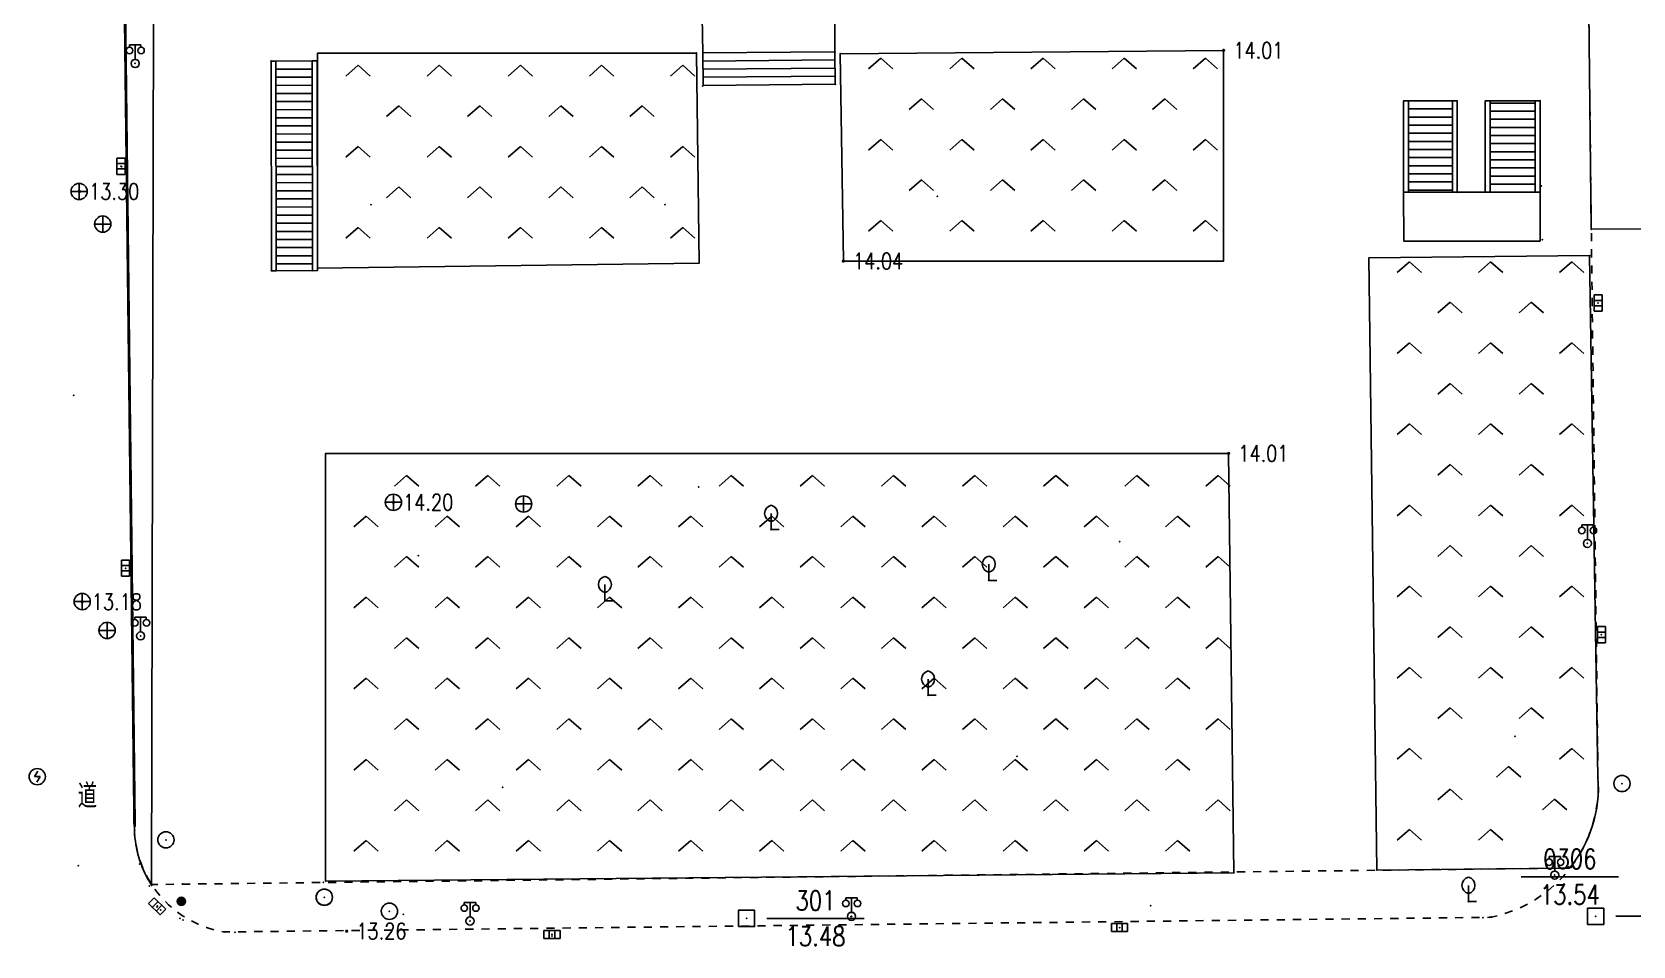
# Model space of a CAD drawing. Extents: x 940 to 2162, y 608 to 1562.
# Drawn here: x 1475.5 to 1574.2, y 1206.6 to 1262.9 of the extents above; entities that cross this region are included whole.
import ezdxf
from ezdxf.enums import TextEntityAlignment as Align

# ---------------------------------------------------------------- set-up
doc = ezdxf.new("R2010")
doc.units = 0
doc.header["$LTSCALE"] = 0.5
doc.header["$PDSIZE"] = 0.2
doc.linetypes.add('X6', pattern=[2, 1, -1])
doc.layers.get('0').update_dxf_attribs({"linetype": 'CONTINUOUS'})
doc.layers.add('ASSIST', color=7, linetype='CONTINUOUS', plot=False)
for name, color, linetype in [('COMPONENT', 4, 'CONTINUOUS'), ('DLDW', 11, 'CONTINUOUS'), ('DLSS', 4, 'CONTINUOUS'), ('GCD', 1, 'CONTINUOUS'), ('GXYZ', 2, 'CONTINUOUS'), ('JMD', 6, 'CONTINUOUS'), ('KZD', 1, 'CONTINUOUS'), ('ZBTZ', 3, 'CONTINUOUS'), ('ZDH', 1, 'CONTINUOUS')]:
    doc.layers.add(name, color=color, linetype=linetype)
doc.styles.add('HZ', font='rs.shx', dxfattribs={"width": 0.8, "bigfont": 'hztxt.shx'})

# ---------------------------------------------------------------- blocks, each defined once
blk = doc.blocks.new('gc041')
for p, q in [((-1, 0.5), (1, 0.5)), ((-1, -0.5), (-1, 0.5)), ((-0.33, 0.5), (-0.33, -0.5)), ((0.33, 0.5), (0.33, -0.5)), ((1, 0.5), (1, -0.5)), ((1, -0.5), (-1, -0.5))]:
    blk.add_line(p, q)
blk = doc.blocks.new('gc043')
for p, q in [((-1, 0), (1, 0)), ((0, -1), (0, 1))]:
    blk.add_line(p, q)
blk.add_circle((0, 0), 1)
blk = doc.blocks.new('gc050')
for p, q in [((-0.35, 0), (0.05, 0.69)), ((-0.35, 0), (0.35, 0)), ((0.35, 0), (-0.06, -0.69))]:
    blk.add_line(p, q)
blk.add_circle((0, 0), 1)
blk = doc.blocks.new('*U61')
at = {"linetype": 'Continuous'}
for points in [[(-0.5, 0.06), (-0.49, -0.11), (-0.49, 0.11)], [(-0.5, 0), (-0.5, -0.06), (-0.5, 0.06)], [(-0.49, -0.11), (-0.5, 0.06), (-0.5, -0.06)], [(-0.49, 0.11), (-0.47, -0.17), (-0.47, 0.17)], [(-0.47, -0.17), (-0.49, 0.11), (-0.49, -0.11)], [(-0.47, 0.17), (-0.45, -0.22), (-0.45, 0.22)], [(-0.45, -0.22), (-0.47, 0.17), (-0.47, -0.17)], [(-0.45, 0.22), (-0.42, -0.27), (-0.42, 0.27)], [(-0.42, -0.27), (-0.45, 0.22), (-0.45, -0.22)], [(-0.42, 0.27), (-0.39, -0.31), (-0.39, 0.31)], [(-0.39, -0.31), (-0.42, 0.27), (-0.42, -0.27)], [(-0.39, 0.31), (-0.35, -0.35), (-0.35, 0.35)], [(-0.35, -0.35), (-0.39, 0.31), (-0.39, -0.31)], [(-0.35, 0.35), (-0.31, -0.39), (-0.31, 0.39)], [(-0.31, -0.39), (-0.35, 0.35), (-0.35, -0.35)], [(-0.31, 0.39), (-0.27, -0.42), (-0.27, 0.42)], [(-0.27, -0.42), (-0.31, 0.39), (-0.31, -0.39)], [(-0.27, 0.42), (-0.22, -0.45), (-0.22, 0.45)], [(-0.22, -0.45), (-0.27, 0.42), (-0.27, -0.42)], [(-0.22, 0.45), (-0.17, -0.47), (-0.17, 0.47)], [(-0.17, -0.47), (-0.22, 0.45), (-0.22, -0.45)], [(-0.17, 0.47), (-0.11, -0.49), (-0.11, 0.49)], [(-0.11, -0.49), (-0.17, 0.47), (-0.17, -0.47)], [(-0.11, 0.49), (-0.06, -0.5), (-0.06, 0.5)], [(-0.06, -0.5), (-0.11, 0.49), (-0.11, -0.49)], [(0, -0.5), (-0.06, 0.5), (-0.06, -0.5)], [(-0.06, 0.5), (0, -0.5), (0, 0.5)], [(0.06, -0.5), (0, 0.5), (0, -0.5)], [(0, 0.5), (0.06, -0.5), (0.06, 0.5)], [(0.11, -0.49), (0.06, 0.5), (0.06, -0.5)], [(0.06, 0.5), (0.11, -0.49), (0.11, 0.49)], [(0.17, -0.47), (0.11, 0.49), (0.11, -0.49)], [(0.11, 0.49), (0.17, -0.47), (0.17, 0.47)], [(0.22, -0.45), (0.17, 0.47), (0.17, -0.47)], [(0.17, 0.47), (0.22, -0.45), (0.22, 0.45)], [(0.27, -0.42), (0.22, 0.45), (0.22, -0.45)], [(0.22, 0.45), (0.27, -0.42), (0.27, 0.42)], [(0.31, -0.39), (0.27, 0.42), (0.27, -0.42)], [(0.27, 0.42), (0.31, -0.39), (0.31, 0.39)], [(0.35, -0.35), (0.31, 0.39), (0.31, -0.39)], [(0.31, 0.39), (0.35, -0.35), (0.35, 0.35)], [(0.39, -0.31), (0.35, 0.35), (0.35, -0.35)], [(0.35, 0.35), (0.39, -0.31), (0.39, 0.31)], [(0.42, -0.27), (0.39, 0.31), (0.39, -0.31)], [(0.39, 0.31), (0.42, -0.27), (0.42, 0.27)], [(0.45, -0.22), (0.42, 0.27), (0.42, -0.27)], [(0.42, 0.27), (0.45, -0.22), (0.45, 0.22)], [(0.47, -0.17), (0.45, 0.22), (0.45, -0.22)], [(0.45, 0.22), (0.47, -0.17), (0.47, 0.17)], [(0.49, -0.11), (0.47, 0.17), (0.47, -0.17)], [(0.47, 0.17), (0.49, -0.11), (0.49, 0.11)], [(0.5, -0.06), (0.49, 0.11), (0.49, -0.11)], [(0.49, 0.11), (0.5, -0.06), (0.5, 0.06)], [(0.5, 0), (0.5, 0.06), (0.5, -0.06)]]:
    blk.add_solid(points, dxfattribs=at)
blk = doc.blocks.new('gcbj0106')
blk.add_circle((0, 0), 0.5)
at = {"linetype": 'Continuous'}
blk.add_blockref('*U61', (0, 0), dxfattribs=at)
blk = doc.blocks.new('gc097')
for p, q in [((-0.7, 2), (-0.7, 2.3)), ((-0.7, 2.3), (0.7, 2.3)), ((0, 0.5), (0, 2.3)), ((0.7, 2.3), (0.7, 2))]:
    blk.add_line(p, q)
for centre, radius in [((-0.7, 1.6), 0.4), ((0.73, 1.6), 0.4), ((0, 0), 0.5)]:
    blk.add_circle(centre, radius)
blk = doc.blocks.new('gc188')
blk.add_circle((0, 0), 1)
blk = doc.blocks.new('gc211')
for p, q in [((0, 0), (-1.5, -1.32)), ((1.5, -1.32), (0, 0))]:
    blk.add_line(p, q)
blk = doc.blocks.new('gc143')
for p, q in [((0, 1), (0, 2)), ((0, 1), (0, 0)), ((1, 0), (0, 0))]:
    blk.add_line(p, q)
for centre, start, end in [((0.225, 2), 102.68038, 257.31962), ((-0.225, 2), 282.68038, 77.31962)]:
    blk.add_arc(centre, 1.025, start, end)
blk = doc.blocks.new('GC200')
at = {"linetype": 'Continuous', "const_width": 0.2, "flags": 128}
blk.add_lwpolyline([(-0.1, 0, 1), (0.1, 0, 1)], format="xyb", close=True, dxfattribs=at)
blk = doc.blocks.new('gc115')
blk.add_lwpolyline([(-1, -1), (1, -1), (1, 1), (-1, 1)], close=True)
blk.add_point((0, 0))

msp = doc.modelspace()

# ---------------------------------------------------------------- linework, layer by layer
at = {"layer": 'ASSIST', "linetype": 'Continuous', "flags": 128}
for points in [[(1490.28, 1248.183), (1490.263, 1261.107), (1493.101, 1261.111), (1493.118, 1248.187)], [(1525.019, 1259.676), (1525.002, 1261.67), (1516.859, 1261.601), (1516.876, 1259.607)], [(1560.042, 1253.018), (1560.042, 1258.653), (1563.352, 1258.653), (1563.352, 1253.018)], [(1568.453, 1258.653), (1568.453, 1253.017), (1565.074, 1253.017), (1565.074, 1258.653)]]:
    msp.add_lwpolyline(points, close=True, dxfattribs=at)
at = {"layer": 'DLSS', "linetype": 'Continuous', "const_width": 0.175, "flags": 128}
msp.add_lwpolyline([(1480.036, 1455.48), (1480.276, 1433.695), (1479.592, 1405.433), (1481.853, 1213.918)], dxfattribs=at)
at = {"layer": 'DLSS', "linetype": 'X6', "elevation": 13.77, "flags": 128}
for points in [[(1571.608, 1250.737), (1570.023, 1391.861)], [(1570.272, 1211.37), (1482.895, 1210.356)]]:
    msp.add_lwpolyline(points, dxfattribs=at)
for points in [[(1481.268, 1263.787), (1481.854, 1213.45, 0.346148), (1487.364, 1207.429), (1565.32, 1208.333)], [(1565.32, 1208.333), (1565.465, 1208.346, 0.374764), (1572.021, 1216.956), (1571.608, 1250.737)]]:
    msp.add_lwpolyline(points, format="xyb", dxfattribs=at)
at = {"layer": 'JMD', "linetype": 'Continuous'}
for p, q in [((1490.263, 1261.107), (1490.563, 1261.107)), ((1490.28, 1248.183), (1490.263, 1261.107)), ((1490.563, 1261.107), (1492.801, 1261.11)), ((1490.58, 1248.183), (1490.563, 1261.107)), ((1493.101, 1261.111), (1492.801, 1261.11)), ((1492.801, 1261.11), (1492.818, 1248.186)), ((1493.118, 1248.187), (1493.101, 1261.111)), ((1525.002, 1261.67), (1516.859, 1261.601)), ((1516.859, 1261.601), (1516.876, 1259.607)), ((1525.006, 1261.17), (1516.863, 1261.101)), ((1525.019, 1259.676), (1525.002, 1261.67)), ((1490.564, 1260.607), (1492.802, 1260.61)), ((1490.564, 1260.107), (1492.802, 1260.11)), ((1525.011, 1260.67), (1516.867, 1260.601)), ((1525.015, 1260.17), (1516.871, 1260.101)), ((1490.565, 1259.607), (1492.803, 1259.61)), ((1490.566, 1259.107), (1492.804, 1259.11)), ((1490.566, 1258.607), (1492.804, 1258.61)), ((1490.567, 1258.107), (1492.805, 1258.11)), ((1560.042, 1258.653), (1560.342, 1258.653)), ((1560.042, 1253.018), (1560.042, 1258.653)), ((1560.342, 1253.018), (1560.342, 1258.653)), ((1560.342, 1258.653), (1563.052, 1258.653)), ((1560.342, 1258.153), (1563.052, 1258.153)), ((1563.352, 1258.653), (1563.052, 1258.653)), ((1563.052, 1258.653), (1563.052, 1253.018)), ((1563.352, 1253.018), (1563.352, 1258.653)), ((1565.074, 1258.653), (1565.374, 1258.653)), ((1565.074, 1258.653), (1565.074, 1253.017)), ((1565.374, 1253.017), (1565.374, 1258.653)), ((1568.153, 1258.517), (1565.374, 1258.517)), ((1568.153, 1258.017), (1565.374, 1258.017)), ((1568.453, 1258.653), (1568.153, 1258.653)), ((1568.153, 1258.653), (1568.153, 1253.017)), ((1568.453, 1258.653), (1568.453, 1253.017)), ((1490.568, 1257.607), (1492.806, 1257.61)), ((1490.568, 1257.107), (1492.806, 1257.11)), ((1560.342, 1257.653), (1563.052, 1257.653)), ((1560.342, 1257.153), (1563.052, 1257.153)), ((1568.153, 1257.517), (1565.374, 1257.517)), ((1568.153, 1257.017), (1565.374, 1257.017)), ((1490.569, 1256.607), (1492.807, 1256.61)), ((1490.57, 1256.107), (1492.808, 1256.11)), ((1560.342, 1256.653), (1563.052, 1256.653)), ((1560.342, 1256.153), (1563.052, 1256.153)), ((1568.153, 1256.517), (1565.374, 1256.517)), ((1568.153, 1256.017), (1565.374, 1256.017)), ((1490.57, 1255.607), (1492.808, 1255.61)), ((1490.571, 1255.107), (1492.809, 1255.11)), ((1560.342, 1255.653), (1563.052, 1255.653)), ((1560.342, 1255.153), (1563.052, 1255.153)), ((1568.153, 1255.517), (1565.374, 1255.517)), ((1568.153, 1255.017), (1565.374, 1255.017)), ((1490.572, 1254.607), (1492.81, 1254.61)), ((1490.572, 1254.107), (1492.81, 1254.11)), ((1560.342, 1254.653), (1563.052, 1254.653)), ((1560.342, 1254.153), (1563.052, 1254.153)), ((1568.153, 1254.517), (1565.374, 1254.517)), ((1568.153, 1254.017), (1565.374, 1254.017)), ((1490.573, 1253.607), (1492.811, 1253.61)), ((1490.574, 1253.107), (1492.812, 1253.11)), ((1560.042, 1253.018), (1560.342, 1253.018)), ((1560.342, 1253.653), (1563.052, 1253.653)), ((1560.342, 1253.153), (1563.052, 1253.153)), ((1563.352, 1253.018), (1563.052, 1253.018)), ((1565.074, 1253.017), (1565.374, 1253.017)), ((1568.153, 1253.517), (1565.374, 1253.517)), ((1568.153, 1253.017), (1565.374, 1253.017)), ((1568.453, 1253.017), (1568.153, 1253.017)), ((1490.574, 1252.607), (1492.812, 1252.61)), ((1490.575, 1252.107), (1492.813, 1252.11)), ((1490.575, 1251.607), (1492.813, 1251.61)), ((1490.576, 1251.107), (1492.814, 1251.11)), ((1490.577, 1250.607), (1492.815, 1250.61)), ((1490.577, 1250.107), (1492.815, 1250.11)), ((1490.578, 1249.607), (1492.816, 1249.61)), ((1490.579, 1249.107), (1492.817, 1249.11)), ((1490.28, 1248.183), (1490.58, 1248.183)), ((1490.579, 1248.607), (1492.817, 1248.61)), ((1493.118, 1248.187), (1492.818, 1248.186))]:
    msp.add_line(p, q, dxfattribs=at)
at = {"layer": 'JMD', "linetype": 'Continuous', "flags": 128}
msp.add_lwpolyline([(1571.608, 1250.737), (1786.786, 1251.694), (1786.258, 1299.567), (1571.08, 1298.61)], close=True, dxfattribs=at)
for points in [[(1516.859, 1261.601), (1516.832, 1263.82), (1525.002, 1263.918), (1525.002, 1261.67)], [(1560.042, 1253.018), (1560.064, 1250.014), (1568.453, 1250.014), (1568.453, 1253.017)]]:
    msp.add_lwpolyline(points, dxfattribs=at)
at = {"layer": 'JMD', "linetype": 'Continuous', "elevation": 16.796, "flags": 128}
msp.add_lwpolyline([(1563.352, 1253.017), (1565.074, 1253.017)], dxfattribs=at)
at = {"layer": 'KZD', "linetype": 'Continuous'}
for p, q in [((1567.289, 1210.831), (1573.289, 1210.831)), ((1520.805, 1208.267), (1526.805, 1208.267)), ((1573.129, 1208.397), (1579.129, 1208.397))]:
    msp.add_line(p, q, dxfattribs=at)
at = {"layer": 'ZBTZ', "linetype": 'Continuous', "flags": 128}
msp.add_lwpolyline([(1481.268, 1263.787), (1483.007, 1263.787), (1482.895, 1210.314, -0.124342), (1481.854, 1213.45), (1481.268, 1263.787)], format="xyb", close=True, dxfattribs=at)
for points, elevation in [([(1548.952, 1261.762), (1525.33, 1261.557), (1525.523, 1248.777), (1548.952, 1248.777)], 14.007), ([(1516.471, 1261.591), (1516.635, 1248.658), (1493.123, 1248.343), (1493.123, 1261.591)], 14.038), ([(1549.259, 1236.922), (1549.592, 1211.077), (1493.615, 1210.565), (1493.615, 1236.922)], 14.01)]:
    msp.add_lwpolyline(points, close=True, dxfattribs=dict(at, elevation=elevation))
at = {"layer": 'ZBTZ', "linetype": 'Continuous', "elevation": 14.088, "flags": 128}
msp.add_lwpolyline([(1571.508, 1249.119), (1557.906, 1248.969), (1558.392, 1211.24), (1570.272, 1211.37, 0.19367), (1572.021, 1216.956)], format="xyb", close=True, dxfattribs=at)
at = {"layer": 'ZDH', "linetype": 'Continuous'}
for p in [(1548.952, 1261.762, 14.007), (1548.952, 1261.762, 14.007), (1548.952, 1261.762, 14.007), (1481.886, 1260.954, 13.539), (1481.886, 1260.954, 13.539), (1481.886, 1260.954, 13.539), (1490.263, 1261.107, 19.29), (1490.263, 1261.107, 19.29), (1490.263, 1261.107, 19.29), (1516.471, 1261.591, 14.038), (1516.471, 1261.591, 14.038), (1516.471, 1261.591, 14.038), (1525.002, 1261.67, 15.225), (1525.002, 1261.67, 15.225), (1525.002, 1261.67, 15.225), (1525.33, 1261.557, 14), (1525.33, 1261.557, 14), (1525.33, 1261.557, 14), (1516.858, 1259.573, 14.03), (1516.858, 1259.573, 14.03), (1516.858, 1259.573, 14.03), (1525.019, 1259.676, 14.015), (1525.019, 1259.676, 14.015), (1525.019, 1259.676, 14.015), (1568.45, 1258.17, 19.434), (1568.45, 1258.17, 19.434), (1568.45, 1258.17, 19.434), (1568.453, 1258.653, 14.128), (1568.453, 1258.653, 14.128), (1568.453, 1258.653, 14.128), (1481.016, 1254.621, 13.271), (1481.045, 1254.603, 13.255), (1481.045, 1254.603, 13.255), (1481.045, 1254.603, 13.255), (1478.434, 1253.066, 13.313), (1478.453, 1253.068, 13.297), (1478.453, 1253.068, 13.297), (1478.453, 1253.068, 13.297), (1560.042, 1253.018, 16.928), (1560.042, 1253.018, 16.928), (1560.042, 1253.018, 16.928), (1563.352, 1253.017, 16.796), (1563.352, 1253.017, 16.796), (1563.352, 1253.017, 16.796), (1565.074, 1253.395, 16.909), (1565.074, 1253.395, 16.909), (1565.074, 1253.395, 16.909), (1568.523, 1253.413, 16.908), (1568.523, 1253.413, 16.908), (1568.523, 1253.413, 16.908), (1496.425, 1252.255, 14.219), (1496.425, 1252.255, 14.219), (1496.425, 1252.255, 14.219), (1514.543, 1252.263, 14.443), (1514.543, 1252.263, 14.443), (1514.543, 1252.263, 14.443), (1531.304, 1252.771, 14.317), (1531.304, 1252.771, 14.317), (1531.304, 1252.771, 14.317), (1479.889, 1251.056, 13.294), (1479.923, 1251.031, 13.274), (1479.923, 1251.031, 13.274), (1479.923, 1251.031, 13.274), (1560.064, 1250.014, 16.922), (1560.064, 1250.014, 16.922), (1560.064, 1250.014, 16.922), (1568.586, 1250.093, 16.918), (1568.586, 1250.093, 16.918), (1568.586, 1250.093, 16.918), (1571.608, 1250.737, 14.074), (1571.608, 1250.737, 14.074), (1571.608, 1250.737, 14.074), (1557.906, 1248.969, 13.987), (1557.906, 1248.969, 13.987), (1557.906, 1248.969, 13.987), (1571.508, 1249.119, 14.088), (1571.508, 1249.119, 14.088), (1571.508, 1249.119, 14.088), (1490.28, 1248.183, 14.026), (1490.28, 1248.183, 14.026), (1490.28, 1248.183, 14.026), (1493.101, 1248.216, 14.021), (1493.101, 1248.216, 14.021), (1493.101, 1248.216, 14.021), (1493.123, 1248.343, 13.99), (1493.123, 1248.343, 13.99), (1493.123, 1248.343, 13.99), (1516.635, 1248.658, 14.059), (1516.635, 1248.658, 14.059), (1516.635, 1248.658, 14.059), (1525.523, 1248.777, 14.035), (1525.523, 1248.777, 14.035), (1525.523, 1248.777, 14.035), (1572.03, 1246.189, 14.199), (1572.03, 1246.189, 14.199), (1572.03, 1246.189, 14.199), (1478.104, 1240.494, 13.272), (1549.259, 1236.922, 14.01), (1549.259, 1236.922, 14.01), (1549.259, 1236.922, 14.01), (1516.603, 1234.851, 14.384), (1516.603, 1234.851, 14.384), (1516.603, 1234.851, 14.384), (1497.8, 1233.91, 14.195), (1497.8, 1233.91, 14.195), (1497.8, 1233.91, 14.195), (1505.822, 1233.807, 14.291), (1505.822, 1233.807, 14.291), (1505.822, 1233.807, 14.291), (1521.07, 1232.227, 14.408), (1521.07, 1232.227, 14.408), (1521.07, 1232.227, 14.408), (1542.54, 1231.492, 14.409), (1542.54, 1231.492, 14.409), (1542.54, 1231.492, 14.409), (1571.372, 1231.374, 14.27), (1571.372, 1231.374, 14.27), (1571.372, 1231.374, 14.27), (1499.339, 1230.63, 14.513), (1499.339, 1230.63, 14.513), (1499.339, 1230.63, 14.513), (1481.293, 1229.849, 13.155), (1481.295, 1229.841, 13.144), (1481.295, 1229.841, 13.144), (1481.295, 1229.841, 13.144), (1534.483, 1229.099, 14.222), (1534.483, 1229.099, 14.222), (1534.483, 1229.099, 14.222), (1478.618, 1227.78, 13.178), (1478.618, 1227.78, 13.178), (1478.618, 1227.78, 13.178), (1478.624, 1227.792, 13.182), (1510.834, 1227.847, 14.443), (1510.834, 1227.847, 14.443), (1510.834, 1227.847, 14.443), (1480.158, 1226.013, 13.158), (1480.164, 1225.997, 13.152), (1480.164, 1225.997, 13.152), (1480.164, 1225.997, 13.152), (1482.219, 1225.679, 13.343), (1482.219, 1225.679, 13.343), (1482.219, 1225.679, 13.343), (1572.231, 1225.752, 13.996), (1572.231, 1225.752, 13.996), (1572.231, 1225.752, 13.996), (1530.747, 1222.017, 14.09), (1530.747, 1222.017, 14.09), (1530.747, 1222.017, 14.09), (1566.899, 1219.483, 13.971), (1566.899, 1219.483, 13.971), (1566.899, 1219.483, 13.971), (1536.22, 1218.261, 14.082), (1536.22, 1218.261, 14.082), (1536.22, 1218.261, 14.082), (1475.851, 1216.995, 13.083), (1475.851, 1216.995, 13.083), (1475.851, 1216.995, 13.083), (1475.854, 1217.003, 13.094), (1504.523, 1216.344, 14.112), (1504.523, 1216.344, 14.112), (1504.523, 1216.344, 14.112), (1572.019, 1216.68, 13.722), (1572.021, 1216.956, 13.748), (1572.021, 1216.956, 13.748), (1572.021, 1216.956, 13.748), (1573.502, 1216.578, 13.771), (1573.502, 1216.578, 13.771), (1573.502, 1216.578, 13.771), (1481.853, 1213.918, 13.093), (1481.854, 1213.45, 13.078), (1481.854, 1213.45, 13.078), (1481.854, 1213.45, 13.078), (1481.855, 1213.693, 13.079), (1483.782, 1213.109, 13.21), (1483.782, 1213.109, 13.21), (1483.782, 1213.109, 13.21), (1478.385, 1211.513, 13.129), (1482.162, 1211.61, 13.112), (1482.162, 1211.61, 13.112), (1570.206, 1211.443, 13.633), (1570.206, 1211.443, 13.633), (1570.206, 1211.443, 13.633), (1570.401, 1211.434, 13.553), (1493.488, 1210.48, 13.343), (1493.488, 1210.48, 13.343), (1493.488, 1210.48, 13.343), (1493.615, 1210.565, 13.389), (1493.615, 1210.565, 13.389), (1549.592, 1211.077, 13.467), (1549.592, 1211.077, 13.467), (1549.592, 1211.077, 13.467), (1558.392, 1211.24, 13.499), (1558.392, 1211.24, 13.499), (1558.392, 1211.24, 13.499), (1569.356, 1210.934, 13.567), (1569.356, 1210.934, 13.567), (1569.356, 1210.934, 13.567), (1570.131, 1211.37, 13.587), (1570.131, 1211.37, 13.587), (1570.131, 1211.37, 13.587), (1482.752, 1210.255, 13.078), (1482.895, 1210.314, 13.198), (1482.895, 1210.314, 13.198), (1482.895, 1210.314, 13.198), (1484.788, 1210.378, 13.316), (1484.788, 1210.378, 13.316), (1484.788, 1210.378, 13.316), (1493.539, 1209.564, 13.386), (1493.541, 1209.575, 13.386), (1493.541, 1209.575, 13.386), (1493.541, 1209.575, 13.386), (1569.92, 1210.384, 13.509), (1569.92, 1210.384, 13.509), (1569.92, 1210.384, 13.509), (1569.956, 1210.336, 13.49), (1483.222, 1208.965, 13.067), (1483.247, 1209.015, 13.07), (1483.247, 1209.015, 13.07), (1483.247, 1209.015, 13.07), (1483.255, 1209.037, 13.087), (1483.255, 1209.037, 13.087), (1483.465, 1208.784, 13.082), (1483.465, 1208.784, 13.082), (1484.731, 1209.318, 13.174), (1484.731, 1209.318, 13.174), (1484.731, 1209.318, 13.174), (1497.553, 1208.706, 13.466), (1497.553, 1208.706, 13.466), (1497.553, 1208.706, 13.466), (1498.405, 1208.518, 13.477), (1498.405, 1208.518, 13.477), (1498.405, 1208.518, 13.477), (1544.459, 1209.061, 13.43), (1544.459, 1209.061, 13.43), (1544.459, 1209.061, 13.43), (1564.036, 1209.305, 13.503), (1564.036, 1209.305, 13.503), (1564.036, 1209.305, 13.503), (1484.644, 1208.263, 13.12), (1484.644, 1208.263, 13.12), (1484.834, 1208.173, 13.088), (1487.364, 1207.429, 13.153), (1487.364, 1207.429, 13.153), (1487.364, 1207.429, 13.153), (1487.369, 1207.432, 13.173), (1487.369, 1207.432, 13.173), (1494.919, 1207.48, 13.262), (1494.919, 1207.48, 13.262), (1502.518, 1208.105, 13.423), (1502.518, 1208.105, 13.423), (1502.518, 1208.105, 13.423), (1519.555, 1208.267, 13.478), (1525.999, 1208.365, 13.466), (1526.026, 1208.391, 13.457), (1526.026, 1208.391, 13.457), (1526.026, 1208.391, 13.457), (1542.541, 1207.702, 13.309), (1542.541, 1207.702, 13.309), (1542.541, 1207.702, 13.309), (1542.547, 1207.686, 13.296), (1564.943, 1208.317, 13.37), (1565.32, 1208.333, 13.391), (1565.32, 1208.333, 13.391), (1565.32, 1208.333, 13.391), (1565.465, 1208.346, 13.387), (1565.465, 1208.346, 13.387), (1565.465, 1208.346, 13.387), (1571.879, 1208.397, 13.547), (1488.037, 1207.409, 13.153), (1507.57, 1207.18, 13.315), (1507.571, 1207.276, 13.326), (1507.571, 1207.276, 13.326), (1507.571, 1207.276, 13.326), (1507.58, 1207.275, 13.327)]:
    msp.add_point(p, dxfattribs=at)

# ---------------------------------------------------------------- block references
at = {"layer": 'COMPONENT', "linetype": 'Continuous', "xscale": 0.5, "yscale": 0.5}
msp.add_blockref('gcbj0106', (1484.731, 1209.318, 13.174), dxfattribs=at)
at = {"layer": 'DLDW', "linetype": 'Continuous', "xscale": 0.5, "yscale": 0.5}
for p in [(1481.886, 1260.954, 13.539), (1571.372, 1231.374, 14.27), (1482.219, 1225.679, 13.343), (1569.356, 1210.934, 13.567), (1526.026, 1208.391, 13.457), (1502.518, 1208.105, 13.423)]:
    msp.add_blockref('gc097', p, dxfattribs=at)
at = {"layer": 'GCD', "linetype": 'Continuous'}
ref = msp.add_blockref('GC200', (1548.952, 1261.762, 14.007), dxfattribs=dict(at, xscale=0.5, yscale=0.5, zscale=0.5))
ref.add_attrib('height', '14.01', dxfattribs={"linetype": 'Continuous', "height": 1, "style": 'HZ', "width": 0.8}).set_placement((1549.552, 1261.762, 14.007), align=Align.MIDDLE_LEFT)
ref = msp.add_blockref('GC200', (1478.453, 1253.068, 13.297), dxfattribs=dict(at, xscale=0.5, yscale=0.5, zscale=0.5))
ref.add_attrib('height', '13.30', dxfattribs={"linetype": 'Continuous', "height": 1, "style": 'HZ', "width": 0.8}).set_placement((1479.053, 1253.068, 13.297), align=Align.MIDDLE_LEFT)
ref = msp.add_blockref('GC200', (1525.523, 1248.777, 14.035), dxfattribs=dict(at, xscale=0.5, yscale=0.5, zscale=0.5))
ref.add_attrib('height', '14.04', dxfattribs={"linetype": 'Continuous', "height": 1, "style": 'HZ', "width": 0.8}).set_placement((1526.123, 1248.777, 14.035), align=Align.MIDDLE_LEFT)
ref = msp.add_blockref('GC200', (1549.259, 1236.922, 14.01), dxfattribs=dict(at, xscale=0.5, yscale=0.5, zscale=0.5))
ref.add_attrib('height', '14.01', dxfattribs={"linetype": 'Continuous', "height": 1, "style": 'HZ', "width": 0.8}).set_placement((1549.859, 1236.922, 14.01), align=Align.MIDDLE_LEFT)
ref = msp.add_blockref('GC200', (1497.8, 1233.91, 14.195), dxfattribs=dict(at, xscale=0.5, yscale=0.5, zscale=0.5))
ref.add_attrib('height', '14.20', dxfattribs={"linetype": 'Continuous', "height": 1, "style": 'HZ', "width": 0.8}).set_placement((1498.4, 1233.91, 14.195), align=Align.MIDDLE_LEFT)
ref = msp.add_blockref('GC200', (1478.618, 1227.78, 13.178), dxfattribs=dict(at, xscale=0.5, yscale=0.5, zscale=0.5))
ref.add_attrib('height', '13.18', dxfattribs={"linetype": 'Continuous', "height": 1, "style": 'HZ', "width": 0.8}).set_placement((1479.218, 1227.78, 13.178), align=Align.MIDDLE_LEFT)
ref = msp.add_blockref('GC200', (1494.919, 1207.48, 13.262), dxfattribs=dict(at, xscale=0.5, yscale=0.5, zscale=0.5))
ref.add_attrib('height', '13.26', dxfattribs={"linetype": 'Continuous', "height": 1, "style": 'HZ', "width": 0.8}).set_placement((1495.519, 1207.48, 13.262), align=Align.MIDDLE_LEFT)
at = {"layer": 'GXYZ', "linetype": 'Continuous', "xscale": 0.5, "yscale": 0.5, "rotation": 90}
for p in [(1481.016, 1254.621, 13.271), (1481.293, 1229.849, 13.155)]:
    msp.add_blockref('gc041', p, dxfattribs=at)
at = {"layer": 'GXYZ', "linetype": 'Continuous', "xscale": 0.5, "yscale": 0.5}
for name, p in [('gc043', (1478.434, 1253.066, 13.313)), ('gc043', (1479.889, 1251.056, 13.294)), ('gc043', (1497.8, 1233.91)), ('gc043', (1497.8, 1233.91)), ('gc043', (1505.822, 1233.807)), ('gc043', (1505.822, 1233.807)), ('gc043', (1478.624, 1227.792, 13.182)), ('gc043', (1480.158, 1226.013, 13.158)), ('gc050', (1475.854, 1217.003, 13.094)), ('gc188', (1573.502, 1216.578)), ('gc188', (1483.782, 1213.109)), ('gc188', (1493.539, 1209.564)), ('gc188', (1493.541, 1209.575)), ('gc188', (1497.553, 1208.706))]:
    msp.add_blockref(name, p, dxfattribs=at)
at = {"layer": 'GXYZ', "linetype": 'Continuous', "xscale": 0.5, "yscale": 0.5, "zscale": 0.5}
for p, rotation in [((1572.03, 1246.189, 14.199), 270), ((1572.231, 1225.752, 13.996), 90), ((1483.247, 1209.015, 13.07), 315.5555886740968)]:
    msp.add_blockref('gc041', p, dxfattribs=dict(at, rotation=rotation))
for p in [(1507.571, 1207.276, 13.326), (1542.541, 1207.702, 13.309)]:
    msp.add_blockref('gc041', p, dxfattribs=at)
at = {"layer": 'KZD', "linetype": 'Continuous', "xscale": 0.5, "yscale": 0.5}
for p in [(1519.555, 1208.267, 13.478), (1571.879, 1208.397, 13.547)]:
    msp.add_blockref('gc115', p, dxfattribs=at)
at = {"layer": 'ZBTZ', "linetype": 'Continuous', "xscale": 0.5, "yscale": 0.5}
for name, p in [('gc211', (1495.623, 1260.843)), ('gc211', (1500.623, 1260.843)), ('gc211', (1505.623, 1260.843)), ('gc211', (1510.623, 1260.843)), ('gc211', (1515.623, 1260.843)), ('gc211', (1527.83, 1261.277)), ('gc211', (1532.83, 1261.277)), ('gc211', (1537.83, 1261.277)), ('gc211', (1542.83, 1261.277)), ('gc211', (1547.83, 1261.277)), ('gc211', (1530.33, 1258.777)), ('gc211', (1535.33, 1258.777)), ('gc211', (1540.33, 1258.777)), ('gc211', (1545.33, 1258.777)), ('gc211', (1498.123, 1258.343)), ('gc211', (1503.123, 1258.343)), ('gc211', (1508.123, 1258.343)), ('gc211', (1513.123, 1258.343)), ('gc211', (1495.623, 1255.843)), ('gc211', (1500.623, 1255.843)), ('gc211', (1505.623, 1255.843)), ('gc211', (1510.623, 1255.843)), ('gc211', (1515.623, 1255.843)), ('gc211', (1527.83, 1256.277)), ('gc211', (1532.83, 1256.277)), ('gc211', (1537.83, 1256.277)), ('gc211', (1542.83, 1256.277)), ('gc211', (1547.83, 1256.277)), ('gc211', (1498.123, 1253.343)), ('gc211', (1503.123, 1253.343)), ('gc211', (1508.123, 1253.343)), ('gc211', (1513.123, 1253.343)), ('gc211', (1530.33, 1253.777)), ('gc211', (1535.33, 1253.777)), ('gc211', (1540.33, 1253.777)), ('gc211', (1545.33, 1253.777)), ('gc211', (1495.623, 1250.843)), ('gc211', (1500.623, 1250.843)), ('gc211', (1505.623, 1250.843)), ('gc211', (1510.623, 1250.843)), ('gc211', (1515.623, 1250.843)), ('gc211', (1527.83, 1251.277)), ('gc211', (1532.83, 1251.277)), ('gc211', (1537.83, 1251.277)), ('gc211', (1542.83, 1251.277)), ('gc211', (1547.83, 1251.277)), ('gc211', (1560.406, 1248.74)), ('gc211', (1565.406, 1248.74)), ('gc211', (1570.406, 1248.74)), ('gc211', (1562.906, 1246.24)), ('gc211', (1567.906, 1246.24)), ('gc211', (1560.406, 1243.74)), ('gc211', (1565.406, 1243.74)), ('gc211', (1570.406, 1243.74)), ('gc211', (1562.906, 1241.24)), ('gc211', (1567.906, 1241.24)), ('gc211', (1560.406, 1238.74)), ('gc211', (1565.406, 1238.74)), ('gc211', (1570.406, 1238.74)), ('gc211', (1562.906, 1236.24)), ('gc211', (1567.906, 1236.24)), ('gc211', (1498.615, 1235.565)), ('gc211', (1503.615, 1235.565)), ('gc211', (1508.615, 1235.565)), ('gc211', (1513.615, 1235.565)), ('gc211', (1518.615, 1235.565)), ('gc211', (1523.615, 1235.565)), ('gc211', (1528.615, 1235.565)), ('gc211', (1533.615, 1235.565)), ('gc211', (1538.615, 1235.565)), ('gc211', (1543.615, 1235.565)), ('gc211', (1548.615, 1235.565)), ('gc143', (1521.07, 1232.227, 14.408)), ('gc211', (1560.406, 1233.74)), ('gc211', (1565.406, 1233.74)), ('gc211', (1570.406, 1233.74)), ('gc211', (1496.115, 1233.065)), ('gc211', (1501.115, 1233.065)), ('gc211', (1506.115, 1233.065)), ('gc211', (1511.115, 1233.065)), ('gc211', (1516.115, 1233.065)), ('gc211', (1521.115, 1233.065)), ('gc211', (1526.115, 1233.065)), ('gc211', (1531.115, 1233.065)), ('gc211', (1536.115, 1233.065)), ('gc211', (1541.115, 1233.065)), ('gc211', (1546.115, 1233.065)), ('gc211', (1562.906, 1231.24)), ('gc211', (1567.906, 1231.24)), ('gc211', (1498.615, 1230.565)), ('gc211', (1503.615, 1230.565)), ('gc211', (1508.615, 1230.565)), ('gc211', (1513.615, 1230.565)), ('gc211', (1518.615, 1230.565)), ('gc211', (1523.615, 1230.565)), ('gc211', (1528.615, 1230.565)), ('gc211', (1533.615, 1230.565)), ('gc143', (1534.483, 1229.099, 14.222)), ('gc211', (1538.615, 1230.565)), ('gc211', (1543.615, 1230.565)), ('gc211', (1548.615, 1230.565)), ('gc143', (1510.834, 1227.847, 14.443)), ('gc211', (1560.406, 1228.74)), ('gc211', (1565.406, 1228.74)), ('gc211', (1570.406, 1228.74)), ('gc211', (1496.115, 1228.065)), ('gc211', (1501.115, 1228.065)), ('gc211', (1506.115, 1228.065)), ('gc211', (1511.115, 1228.065)), ('gc211', (1516.115, 1228.065)), ('gc211', (1521.115, 1228.065)), ('gc211', (1526.115, 1228.065)), ('gc211', (1531.115, 1228.065)), ('gc211', (1536.115, 1228.065)), ('gc211', (1541.115, 1228.065)), ('gc211', (1546.115, 1228.065)), ('gc211', (1562.906, 1226.24)), ('gc211', (1567.906, 1226.24)), ('gc211', (1498.615, 1225.565)), ('gc211', (1503.615, 1225.565)), ('gc211', (1508.615, 1225.565)), ('gc211', (1513.615, 1225.565)), ('gc211', (1518.615, 1225.565)), ('gc211', (1523.615, 1225.565)), ('gc211', (1528.615, 1225.565)), ('gc211', (1533.615, 1225.565)), ('gc211', (1538.615, 1225.565)), ('gc211', (1543.615, 1225.565)), ('gc211', (1548.615, 1225.565)), ('gc143', (1530.747, 1222.017, 14.09)), ('gc211', (1560.406, 1223.74)), ('gc211', (1565.406, 1223.74)), ('gc211', (1570.406, 1223.74)), ('gc211', (1496.115, 1223.065)), ('gc211', (1501.115, 1223.065)), ('gc211', (1506.115, 1223.065)), ('gc211', (1511.115, 1223.065)), ('gc211', (1516.115, 1223.065)), ('gc211', (1521.115, 1223.065)), ('gc211', (1526.115, 1223.065)), ('gc211', (1531.115, 1223.065)), ('gc211', (1536.115, 1223.065)), ('gc211', (1541.115, 1223.065)), ('gc211', (1546.115, 1223.065)), ('gc211', (1562.906, 1221.24)), ('gc211', (1567.906, 1221.24)), ('gc211', (1498.615, 1220.565)), ('gc211', (1503.615, 1220.565)), ('gc211', (1508.615, 1220.565)), ('gc211', (1513.615, 1220.565)), ('gc211', (1518.615, 1220.565)), ('gc211', (1523.615, 1220.565)), ('gc211', (1528.615, 1220.565)), ('gc211', (1533.615, 1220.565)), ('gc211', (1538.615, 1220.565)), ('gc211', (1543.615, 1220.565)), ('gc211', (1548.615, 1220.565)), ('gc211', (1560.406, 1218.74)), ('gc211', (1570.406, 1218.74)), ('gc211', (1496.115, 1218.065)), ('gc211', (1501.115, 1218.065)), ('gc211', (1506.115, 1218.065)), ('gc211', (1511.115, 1218.065)), ('gc211', (1516.115, 1218.065)), ('gc211', (1521.115, 1218.065)), ('gc211', (1526.115, 1218.065)), ('gc211', (1531.115, 1218.065)), ('gc211', (1536.115, 1218.065)), ('gc211', (1541.115, 1218.065)), ('gc211', (1546.115, 1218.065)), ('gc211', (1566.513, 1217.623)), ('gc211', (1498.615, 1215.565)), ('gc211', (1503.615, 1215.565)), ('gc211', (1508.615, 1215.565)), ('gc211', (1513.615, 1215.565)), ('gc211', (1518.615, 1215.565)), ('gc211', (1523.615, 1215.565)), ('gc211', (1528.615, 1215.565)), ('gc211', (1533.615, 1215.565)), ('gc211', (1538.615, 1215.565)), ('gc211', (1543.615, 1215.565)), ('gc211', (1548.615, 1215.565)), ('gc211', (1562.906, 1216.24)), ('gc211', (1569.345, 1215.617)), ('gc211', (1560.406, 1213.74)), ('gc211', (1565.406, 1213.74)), ('gc211', (1496.115, 1213.065)), ('gc211', (1501.115, 1213.065)), ('gc211', (1506.115, 1213.065)), ('gc211', (1511.115, 1213.065)), ('gc211', (1516.115, 1213.065)), ('gc211', (1521.115, 1213.065)), ('gc211', (1526.115, 1213.065)), ('gc211', (1531.115, 1213.065)), ('gc211', (1536.115, 1213.065)), ('gc211', (1541.115, 1213.065)), ('gc211', (1546.115, 1213.065)), ('gc143', (1564.036, 1209.305, 13.503))]:
    msp.add_blockref(name, p, dxfattribs=at)

# ---------------------------------------------------------------- texts
at = {"layer": 'DLSS', "linetype": 'Continuous', "style": 'HZ', "width": 0.8}
msp.add_text('道', height=1.5, dxfattribs=at).set_placement((1478.343, 1215.066))
at = {"layer": 'KZD', "linetype": 'Continuous', "style": 'HZ', "width": 0.8}
for s, p in [('0306', (1570.289, 1211.931)), ('301', (1523.805, 1209.367)), ('13.54', (1570.289, 1209.731)), ('13.48', (1523.805, 1207.167))]:
    msp.add_text(s, height=1.2, dxfattribs=at).set_placement(p, align=Align.MIDDLE)

doc.saveas('drawing.dxf')
